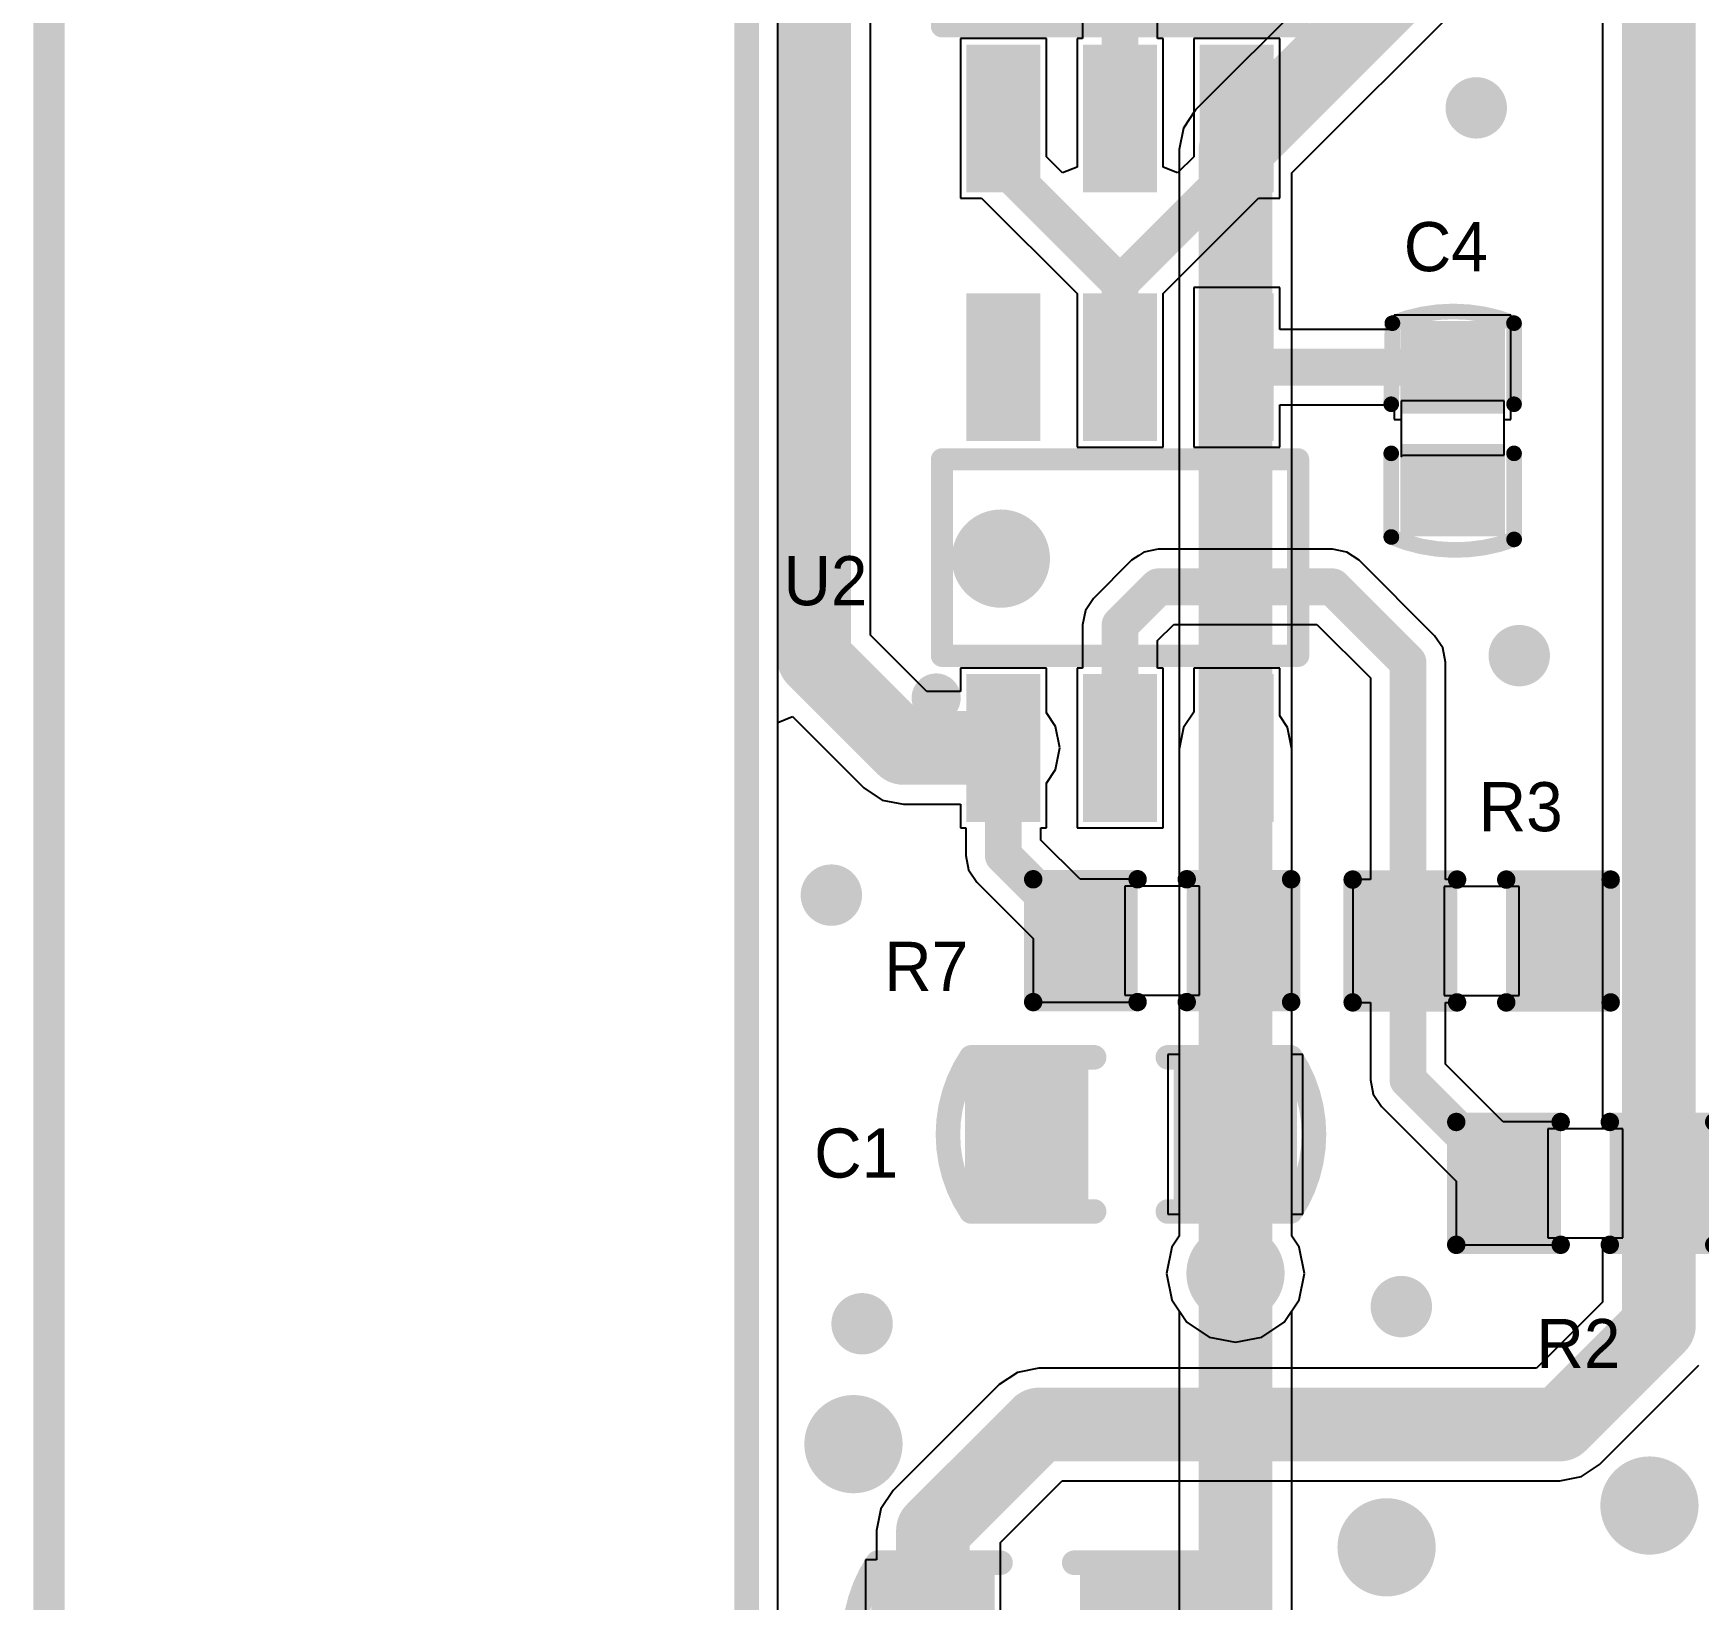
# Model space of a CAD drawing. Extents: x 10.58 to 11.54, y 9.91 to 15.27.
# Drawn here: x 10.598 to 11.132, y 10.914 to 11.416 of the extents above; entities that cross this region are included whole.
import ezdxf

# ---------------------------------------------------------------- set-up
doc = ezdxf.new("R2010")
doc.units = 0
doc.layers.get('0').update_dxf_attribs({"linetype": 'CONTINUOUS'})
for name, color, linetype in [('BOTTOMLAYER', 5, 'CONTINUOUS'), ('KEEPOUTLAYER', 6, 'CONTINUOUS'), ('MULTILAYER', 9, 'CONTINUOUS'), ('TOPLAYER', 1, 'CONTINUOUS'), ('TOPOVERLAY', 2, 'CONTINUOUS'), ('TOPPASTE', 8, 'CONTINUOUS'), ('TOPSOLDER', 216, 'CONTINUOUS'), ('VIAHOLELAYER', 16, 'CONTINUOUS')]:
    doc.layers.add(name, color=color, linetype=linetype)

# ---------------------------------------------------------------- blocks, each defined once
blk = doc.blocks.new('SOT_23_6L_29')
at = {"layer": 'TOPLAYER'}
for points in [[(-0.045276, 0.080709), (-0.045276, 0.041339), (-0.029528, 0.080709), (-0.029528, 0.041339)], [(-0.007874, 0.080709), (-0.007874, 0.041339), (0.007874, 0.080709), (0.007874, 0.041339)], [(0.029528, 0.080709), (0.029528, 0.041339), (0.045276, 0.080709), (0.045276, 0.041339)], [(-0.045276, -0.041339), (-0.045276, -0.080709), (-0.029528, -0.041339), (-0.029528, -0.080709)], [(-0.007874, -0.041339), (-0.007874, -0.080709), (0.007874, -0.041339), (0.007874, -0.080709)], [(0.029528, -0.041339), (0.029528, -0.080709), (0.045276, -0.041339), (0.045276, -0.080709)]]:
    blk.add_solid(points, dxfattribs=at)
at = {"layer": 'TOPOVERLAY', "const_width": 0.007087}
for points in [[(-0.057087, -0.031496), (-0.057087, 0.031496)], [(-0.057087, 0.031496), (0.057087, 0.031496)], [(0.057087, -0.031496), (0.057087, 0.031496)], [(-0.057087, -0.031496), (0.057087, -0.031496)]]:
    blk.add_lwpolyline(points, dxfattribs=at)
at = {"layer": 'TOPOVERLAY'}
for points, const_width in [([(-0.058858, 0.031496, 1), (-0.055315, 0.031496, 1)], 0.003543), ([(-0.058858, 0.031496, 1), (-0.055315, 0.031496, 1)], 0.003543), ([(0.055315, 0.031496, 1), (0.058858, 0.031496, 1)], 0.003543), ([(0.055315, 0.031496, 1), (0.058858, 0.031496, 1)], 0.003543), ([(-0.058858, -0.031496, 1), (-0.055315, -0.031496, 1)], 0.003543), ([(-0.058858, -0.031496, 1), (-0.055315, -0.031496, 1)], 0.003543), ([(0.055315, -0.031496, 1), (0.058858, -0.031496, 1)], 0.003543), ([(0.055315, -0.031496, 1), (0.058858, -0.031496, 1)], 0.003543), ([(-0.055, -0.045, 1), (-0.062874, -0.045, 1)], 0.007874), ([(-0.064842, -0.045, 1), (-0.060906, -0.045, 1)], 0.003937), ([(-0.056968, -0.045, 1), (-0.053032, -0.045, 1)], 0.003937)]:
    blk.add_lwpolyline(points, format="xyb", close=True, dxfattribs=dict(at, const_width=const_width))
at = {"layer": 'TOPPASTE'}
for points in [[(-0.045276, 0.080709), (-0.045276, 0.041339), (-0.029528, 0.080709), (-0.029528, 0.041339)], [(-0.007874, 0.080709), (-0.007874, 0.041339), (0.007874, 0.080709), (0.007874, 0.041339)], [(0.029528, 0.080709), (0.029528, 0.041339), (0.045276, 0.080709), (0.045276, 0.041339)], [(-0.045276, -0.041339), (-0.045276, -0.080709), (-0.029528, -0.041339), (-0.029528, -0.080709)], [(-0.007874, -0.041339), (-0.007874, -0.080709), (0.007874, -0.041339), (0.007874, -0.080709)], [(0.029528, -0.041339), (0.029528, -0.080709), (0.045276, -0.041339), (0.045276, -0.080709)]]:
    blk.add_solid(points, dxfattribs=at)
at = {"layer": 'TOPSOLDER'}
for points in [[(-0.049276, 0.084709), (-0.049276, 0.037339), (-0.025528, 0.084709), (-0.025528, 0.037339)], [(-0.011874, 0.084709), (-0.011874, 0.037339), (0.011874, 0.084709), (0.011874, 0.037339)], [(0.025528, 0.084709), (0.025528, 0.037339), (0.049276, 0.084709), (0.049276, 0.037339)], [(-0.049276, -0.037339), (-0.049276, -0.084709), (-0.025528, -0.037339), (-0.025528, -0.084709)], [(-0.011874, -0.037339), (-0.011874, -0.084709), (0.011874, -0.037339), (0.011874, -0.084709)], [(0.025528, -0.037339), (0.025528, -0.084709), (0.049276, -0.037339), (0.049276, -0.084709)]]:
    blk.add_solid(points, dxfattribs=at)
blk = doc.blocks.new('R_0402_53')
at = {"layer": 'TOPLAYER'}
for p, q in [((0.017, 0.0175), (-0.007, 0.0175)), ((-0.007, 0.0175), (-0.007, -0.0175)), ((0.017, -0.0175), (0.017, 0.0175)), ((-0.007, -0.0175), (0.017, -0.0175))]:
    blk.add_line(p, q, dxfattribs=at)
for points in [[(-0.006811, -0.01378), (-0.006811, 0.01378), (-0.030433, -0.01378), (-0.030433, 0.01378)], [(0.040433, -0.01378), (0.040433, 0.01378), (0.016811, -0.01378), (0.016811, 0.01378)]]:
    blk.add_solid(points, dxfattribs=at)
at = {"layer": 'TOPOVERLAY', "const_width": 0.005906}
for points in [[(-0.036339, 0.019685), (-0.002874, 0.019685)], [(-0.036339, -0.019685), (-0.036339, 0.019685)], [(0.012874, 0.019685), (0.046339, 0.019685)], [(0.046339, -0.019685), (0.046339, 0.019685)], [(-0.036339, -0.019685), (-0.002874, -0.019685)], [(0.012874, -0.019685), (0.046339, -0.019685)]]:
    blk.add_lwpolyline(points, dxfattribs=at)
at = {"layer": 'TOPOVERLAY', "const_width": 0.002953}
for points in [[(-0.037815, 0.019685, 1), (-0.034862, 0.019685, 1)], [(-0.037815, 0.019685, 1), (-0.034862, 0.019685, 1)], [(-0.00435, 0.019685, 1), (-0.001398, 0.019685, 1)], [(0.011398, 0.019685, 1), (0.01435, 0.019685, 1)], [(0.044862, 0.019685, 1), (0.047815, 0.019685, 1)], [(0.044862, 0.019685, 1), (0.047815, 0.019685, 1)], [(-0.037815, -0.019685, 1), (-0.034862, -0.019685, 1)], [(-0.037815, -0.019685, 1), (-0.034862, -0.019685, 1)], [(-0.00435, -0.019685, 1), (-0.001398, -0.019685, 1)], [(0.011398, -0.019685, 1), (0.01435, -0.019685, 1)], [(0.044862, -0.019685, 1), (0.047815, -0.019685, 1)], [(0.044862, -0.019685, 1), (0.047815, -0.019685, 1)]]:
    blk.add_lwpolyline(points, format="xyb", close=True, dxfattribs=at)
at = {"layer": 'TOPPASTE'}
for points in [[(-0.006811, -0.01378), (-0.006811, 0.01378), (-0.030433, -0.01378), (-0.030433, 0.01378)], [(0.040433, -0.01378), (0.040433, 0.01378), (0.016811, -0.01378), (0.016811, 0.01378)]]:
    blk.add_solid(points, dxfattribs=at)
at = {"layer": 'TOPSOLDER'}
for points in [[(-0.002811, -0.01778), (-0.002811, 0.01778), (-0.034433, -0.01778), (-0.034433, 0.01778)], [(0.044433, -0.01778), (0.044433, 0.01778), (0.012811, -0.01778), (0.012811, 0.01778)]]:
    blk.add_solid(points, dxfattribs=at)
blk = doc.blocks.new('R_0402_54')
at = {"layer": 'TOPLAYER'}
for p, q in [((0.017, 0.0175), (-0.007, 0.0175)), ((-0.007, 0.0175), (-0.007, -0.0175)), ((0.017, -0.0175), (0.017, 0.0175)), ((-0.007, -0.0175), (0.017, -0.0175))]:
    blk.add_line(p, q, dxfattribs=at)
for points in [[(-0.006811, -0.01378), (-0.006811, 0.01378), (-0.030433, -0.01378), (-0.030433, 0.01378)], [(0.040433, -0.01378), (0.040433, 0.01378), (0.016811, -0.01378), (0.016811, 0.01378)]]:
    blk.add_solid(points, dxfattribs=at)
at = {"layer": 'TOPOVERLAY', "const_width": 0.005906}
for points in [[(-0.002874, 0.019685), (-0.036339, 0.019685)], [(-0.036339, 0.019685), (-0.036339, -0.019685)], [(0.046339, 0.019685), (0.012874, 0.019685)], [(0.046339, 0.019685), (0.046339, -0.019685)], [(-0.002874, -0.019685), (-0.036339, -0.019685)], [(0.046339, -0.019685), (0.012874, -0.019685)]]:
    blk.add_lwpolyline(points, dxfattribs=at)
at = {"layer": 'TOPOVERLAY', "const_width": 0.002953}
for points in [[(-0.037815, 0.019685, 1), (-0.034862, 0.019685, 1)], [(-0.037815, 0.019685, 1), (-0.034862, 0.019685, 1)], [(-0.00435, 0.019685, 1), (-0.001398, 0.019685, 1)], [(0.011398, 0.019685, 1), (0.01435, 0.019685, 1)], [(0.044862, 0.019685, 1), (0.047815, 0.019685, 1)], [(0.044862, 0.019685, 1), (0.047815, 0.019685, 1)], [(-0.037815, -0.019685, 1), (-0.034862, -0.019685, 1)], [(-0.037815, -0.019685, 1), (-0.034862, -0.019685, 1)], [(-0.00435, -0.019685, 1), (-0.001398, -0.019685, 1)], [(0.011398, -0.019685, 1), (0.01435, -0.019685, 1)], [(0.044862, -0.019685, 1), (0.047815, -0.019685, 1)], [(0.044862, -0.019685, 1), (0.047815, -0.019685, 1)]]:
    blk.add_lwpolyline(points, format="xyb", close=True, dxfattribs=at)
at = {"layer": 'TOPPASTE'}
for points in [[(-0.006811, -0.01378), (-0.006811, 0.01378), (-0.030433, -0.01378), (-0.030433, 0.01378)], [(0.040433, -0.01378), (0.040433, 0.01378), (0.016811, -0.01378), (0.016811, 0.01378)]]:
    blk.add_solid(points, dxfattribs=at)
at = {"layer": 'TOPSOLDER'}
for points in [[(-0.002811, -0.01778), (-0.002811, 0.01778), (-0.034433, -0.01778), (-0.034433, 0.01778)], [(0.044433, -0.01778), (0.044433, 0.01778), (0.012811, -0.01778), (0.012811, 0.01778)]]:
    blk.add_solid(points, dxfattribs=at)
blk = doc.blocks.new('C_0402_69')
at = {"layer": 'TOPLAYER'}
for p, q in [((0.008518, 0.0165), (-0.008982, 0.0165)), ((-0.008982, 0.0165), (-0.008982, -0.0165)), ((0.008518, -0.016), (0.008518, 0.0165)), ((0.009018, -0.0165), (0.008518, -0.016)), ((-0.008982, -0.0165), (0.009018, -0.0165))]:
    blk.add_line(p, q, dxfattribs=at)
for points in [[(-0.00884, -0.012795), (-0.00884, 0.012795), (-0.030494, -0.012795), (-0.030494, 0.012795)], [(0.03053, -0.012795), (0.03053, 0.012795), (0.008876, -0.012795), (0.008876, 0.012795)]]:
    blk.add_solid(points, dxfattribs=at)
at = {"layer": 'TOPOVERLAY', "const_width": 0.005}
for points in [[(-0.03382, -0.019341, -0.193022), (-0.033854, 0.01965)], [(0.035464, 0.019716, -0.191665), (0.034708, -0.019637)]]:
    blk.add_lwpolyline(points, format="xyb", dxfattribs=at)
at = {"layer": 'TOPOVERLAY', "const_width": 0.0025}
for points in [[(-0.035104, 0.01965, 1), (-0.032604, 0.01965, 1)], [(-0.03509, 0.019685, 1), (-0.03259, 0.019685, 1)], [(-0.009106, 0.019685, 1), (-0.006606, 0.019685, 1)], [(0.006642, 0.019685, 1), (0.009142, 0.019685, 1)], [(0.034214, 0.019716, 1), (0.036714, 0.019716, 1)], [(0.034225, 0.019685, 1), (0.036726, 0.019685, 1)], [(-0.03509, -0.019291, 1), (-0.03259, -0.019291, 1)], [(-0.03507, -0.019341, 1), (-0.03257, -0.019341, 1)], [(-0.009106, -0.019685, 1), (-0.006606, -0.019685, 1)], [(0.006642, -0.019685, 1), (0.009142, -0.019685, 1)], [(0.033438, -0.019685, 1), (0.035938, -0.019685, 1)], [(0.033458, -0.019637, 1), (0.035958, -0.019637, 1)]]:
    blk.add_lwpolyline(points, format="xyb", close=True, dxfattribs=at)
at = {"layer": 'TOPOVERLAY', "const_width": 0.005}
for points in [[(-0.007856, 0.019685), (-0.03384, 0.019685)], [(0.035476, 0.019685), (0.007892, 0.019685)], [(-0.007856, -0.019685), (-0.03384, -0.019291)], [(0.034688, -0.019685), (0.007892, -0.019685)]]:
    blk.add_lwpolyline(points, dxfattribs=at)
at = {"layer": 'TOPPASTE'}
for points in [[(-0.00884, -0.012795), (-0.00884, 0.012795), (-0.030494, -0.012795), (-0.030494, 0.012795)], [(0.03053, -0.012795), (0.03053, 0.012795), (0.008876, -0.012795), (0.008876, 0.012795)]]:
    blk.add_solid(points, dxfattribs=at)
at = {"layer": 'TOPSOLDER'}
for points in [[(-0.00484, -0.016795), (-0.00484, 0.016795), (-0.034494, -0.016795), (-0.034494, 0.016795)], [(0.03453, -0.016795), (0.03453, 0.016795), (0.004876, -0.016795), (0.004876, 0.016795)]]:
    blk.add_solid(points, dxfattribs=at)
blk = doc.blocks.new('C_0603_70')
at = {"layer": 'TOPLAYER'}
for points in [[(-0.017717, -0.019685), (-0.017717, 0.019685), (-0.049213, -0.019685), (-0.049213, 0.019685)], [(0.049213, -0.019685), (0.049213, 0.019685), (0.017717, -0.019685), (0.017717, 0.019685)]]:
    blk.add_solid(points, dxfattribs=at)
at = {"layer": 'TOPOVERLAY', "const_width": 0.007874}
for points in [[(-0.051181, -0.024708, -0.302775), (-0.051181, 0.024708)], [(0.051181, 0.024708, -0.302775), (0.051181, -0.024708)]]:
    blk.add_lwpolyline(points, format="xyb", dxfattribs=at)
at = {"layer": 'TOPOVERLAY', "const_width": 0.003937}
for points in [[(-0.05315, 0.024708, 1), (-0.049213, 0.024708, 1)], [(-0.05315, 0.024708, 1), (-0.049213, 0.024708, 1)], [(-0.01378, 0.024708, 1), (-0.009843, 0.024708, 1)], [(0.009843, 0.024708, 1), (0.01378, 0.024708, 1)], [(0.049213, 0.024708, 1), (0.05315, 0.024708, 1)], [(0.049213, 0.024708, 1), (0.05315, 0.024708, 1)], [(-0.05315, -0.024708, 1), (-0.049213, -0.024708, 1)], [(-0.05315, -0.024708, 1), (-0.049213, -0.024708, 1)], [(-0.01378, -0.024708, 1), (-0.009843, -0.024708, 1)], [(0.009843, -0.024708, 1), (0.01378, -0.024708, 1)], [(0.049213, -0.024708, 1), (0.05315, -0.024708, 1)], [(0.049213, -0.024708, 1), (0.05315, -0.024708, 1)]]:
    blk.add_lwpolyline(points, format="xyb", close=True, dxfattribs=at)
at = {"layer": 'TOPOVERLAY', "const_width": 0.007874}
for points in [[(-0.011811, 0.024708), (-0.051181, 0.024708)], [(0.051181, 0.024708), (0.011811, 0.024708)], [(-0.011811, -0.024708), (-0.051181, -0.024708)], [(0.051181, -0.024708), (0.011811, -0.024708)]]:
    blk.add_lwpolyline(points, dxfattribs=at)
at = {"layer": 'TOPPASTE'}
for points in [[(-0.017717, -0.019685), (-0.017717, 0.019685), (-0.049213, -0.019685), (-0.049213, 0.019685)], [(0.049213, -0.019685), (0.049213, 0.019685), (0.017717, -0.019685), (0.017717, 0.019685)]]:
    blk.add_solid(points, dxfattribs=at)
at = {"layer": 'TOPSOLDER'}
for points in [[(-0.013717, -0.023685), (-0.013717, 0.023685), (-0.053213, -0.023685), (-0.053213, 0.023685)], [(0.053213, -0.023685), (0.053213, 0.023685), (0.013717, -0.023685), (0.013717, 0.023685)]]:
    blk.add_solid(points, dxfattribs=at)
blk = doc.blocks.new('C_0603_72')
at = {"layer": 'TOPLAYER'}
for points in [[(-0.017717, -0.019685), (-0.017717, 0.019685), (-0.049213, -0.019685), (-0.049213, 0.019685)], [(0.049213, -0.019685), (0.049213, 0.019685), (0.017717, -0.019685), (0.017717, 0.019685)]]:
    blk.add_solid(points, dxfattribs=at)
at = {"layer": 'TOPOVERLAY', "const_width": 0.007874}
for points in [[(-0.051181, -0.024708, -0.302775), (-0.051181, 0.024708)], [(0.051181, 0.024708, -0.302775), (0.051181, -0.024708)]]:
    blk.add_lwpolyline(points, format="xyb", dxfattribs=at)
at = {"layer": 'TOPOVERLAY', "const_width": 0.003937}
for points in [[(-0.05315, 0.024708, 1), (-0.049213, 0.024708, 1)], [(-0.05315, 0.024708, 1), (-0.049213, 0.024708, 1)], [(-0.01378, 0.024708, 1), (-0.009843, 0.024708, 1)], [(0.009843, 0.024708, 1), (0.01378, 0.024708, 1)], [(0.049213, 0.024708, 1), (0.05315, 0.024708, 1)], [(0.049213, 0.024708, 1), (0.05315, 0.024708, 1)], [(-0.05315, -0.024708, 1), (-0.049213, -0.024708, 1)], [(-0.05315, -0.024708, 1), (-0.049213, -0.024708, 1)], [(-0.01378, -0.024708, 1), (-0.009843, -0.024708, 1)], [(0.009843, -0.024708, 1), (0.01378, -0.024708, 1)], [(0.049213, -0.024708, 1), (0.05315, -0.024708, 1)], [(0.049213, -0.024708, 1), (0.05315, -0.024708, 1)]]:
    blk.add_lwpolyline(points, format="xyb", close=True, dxfattribs=at)
at = {"layer": 'TOPOVERLAY', "const_width": 0.007874}
for points in [[(-0.011811, 0.024708), (-0.051181, 0.024708)], [(0.051181, 0.024708), (0.011811, 0.024708)], [(-0.011811, -0.024708), (-0.051181, -0.024708)], [(0.051181, -0.024708), (0.011811, -0.024708)]]:
    blk.add_lwpolyline(points, dxfattribs=at)
at = {"layer": 'TOPPASTE'}
for points in [[(-0.017717, -0.019685), (-0.017717, 0.019685), (-0.049213, -0.019685), (-0.049213, 0.019685)], [(0.049213, -0.019685), (0.049213, 0.019685), (0.017717, -0.019685), (0.017717, 0.019685)]]:
    blk.add_solid(points, dxfattribs=at)
at = {"layer": 'TOPSOLDER'}
for points in [[(-0.013717, -0.023685), (-0.013717, 0.023685), (-0.053213, -0.023685), (-0.053213, 0.023685)], [(0.053213, -0.023685), (0.053213, 0.023685), (0.013717, -0.023685), (0.013717, 0.023685)]]:
    blk.add_solid(points, dxfattribs=at)
blk = doc.blocks.new('R_0402_77')
at = {"layer": 'TOPLAYER'}
for p, q in [((0.017, 0.0175), (-0.007, 0.0175)), ((-0.007, 0.0175), (-0.007, -0.0175)), ((0.017, -0.0175), (0.017, 0.0175)), ((-0.007, -0.0175), (0.017, -0.0175))]:
    blk.add_line(p, q, dxfattribs=at)
for points in [[(-0.006811, -0.01378), (-0.006811, 0.01378), (-0.030433, -0.01378), (-0.030433, 0.01378)], [(0.040433, -0.01378), (0.040433, 0.01378), (0.016811, -0.01378), (0.016811, 0.01378)]]:
    blk.add_solid(points, dxfattribs=at)
at = {"layer": 'TOPOVERLAY', "const_width": 0.005906}
for points in [[(-0.036339, 0.019685), (-0.002874, 0.019685)], [(-0.036339, -0.019685), (-0.036339, 0.019685)], [(0.012874, 0.019685), (0.046339, 0.019685)], [(0.046339, -0.019685), (0.046339, 0.019685)], [(-0.036339, -0.019685), (-0.002874, -0.019685)], [(0.012874, -0.019685), (0.046339, -0.019685)]]:
    blk.add_lwpolyline(points, dxfattribs=at)
at = {"layer": 'TOPOVERLAY', "const_width": 0.002953}
for points in [[(-0.037815, 0.019685, 1), (-0.034862, 0.019685, 1)], [(-0.037815, 0.019685, 1), (-0.034862, 0.019685, 1)], [(-0.00435, 0.019685, 1), (-0.001398, 0.019685, 1)], [(0.011398, 0.019685, 1), (0.01435, 0.019685, 1)], [(0.044862, 0.019685, 1), (0.047815, 0.019685, 1)], [(0.044862, 0.019685, 1), (0.047815, 0.019685, 1)], [(-0.037815, -0.019685, 1), (-0.034862, -0.019685, 1)], [(-0.037815, -0.019685, 1), (-0.034862, -0.019685, 1)], [(-0.00435, -0.019685, 1), (-0.001398, -0.019685, 1)], [(0.011398, -0.019685, 1), (0.01435, -0.019685, 1)], [(0.044862, -0.019685, 1), (0.047815, -0.019685, 1)], [(0.044862, -0.019685, 1), (0.047815, -0.019685, 1)]]:
    blk.add_lwpolyline(points, format="xyb", close=True, dxfattribs=at)
at = {"layer": 'TOPPASTE'}
for points in [[(-0.006811, -0.01378), (-0.006811, 0.01378), (-0.030433, -0.01378), (-0.030433, 0.01378)], [(0.040433, -0.01378), (0.040433, 0.01378), (0.016811, -0.01378), (0.016811, 0.01378)]]:
    blk.add_solid(points, dxfattribs=at)
at = {"layer": 'TOPSOLDER'}
for points in [[(-0.002811, -0.01778), (-0.002811, 0.01778), (-0.034433, -0.01778), (-0.034433, 0.01778)], [(0.044433, -0.01778), (0.044433, 0.01778), (0.012811, -0.01778), (0.012811, 0.01778)]]:
    blk.add_solid(points, dxfattribs=at)
blk = doc.blocks.new('SOT_23_6L_84')
at = {"layer": 'TOPLAYER'}
for points in [[(-0.045276, 0.080709), (-0.045276, 0.041339), (-0.029528, 0.080709), (-0.029528, 0.041339)], [(-0.007874, 0.080709), (-0.007874, 0.041339), (0.007874, 0.080709), (0.007874, 0.041339)], [(0.029528, 0.080709), (0.029528, 0.041339), (0.045276, 0.080709), (0.045276, 0.041339)], [(-0.045276, -0.041339), (-0.045276, -0.080709), (-0.029528, -0.041339), (-0.029528, -0.080709)], [(-0.007874, -0.041339), (-0.007874, -0.080709), (0.007874, -0.041339), (0.007874, -0.080709)], [(0.029528, -0.041339), (0.029528, -0.080709), (0.045276, -0.041339), (0.045276, -0.080709)]]:
    blk.add_solid(points, dxfattribs=at)
at = {"layer": 'TOPOVERLAY', "const_width": 0.007087}
for points in [[(-0.057087, 0.031496), (-0.057087, -0.031496)], [(0.057087, 0.031496), (-0.057087, 0.031496)], [(0.057087, 0.031496), (0.057087, -0.031496)], [(0.057087, -0.031496), (-0.057087, -0.031496)]]:
    blk.add_lwpolyline(points, dxfattribs=at)
at = {"layer": 'TOPOVERLAY'}
for points, const_width in [([(-0.058858, 0.031496, 1), (-0.055315, 0.031496, 1)], 0.003543), ([(-0.058858, 0.031496, 1), (-0.055315, 0.031496, 1)], 0.003543), ([(0.055315, 0.031496, 1), (0.058858, 0.031496, 1)], 0.003543), ([(0.055315, 0.031496, 1), (0.058858, 0.031496, 1)], 0.003543), ([(-0.058858, -0.031496, 1), (-0.055315, -0.031496, 1)], 0.003543), ([(-0.058858, -0.031496, 1), (-0.055315, -0.031496, 1)], 0.003543), ([(0.055315, -0.031496, 1), (0.058858, -0.031496, 1)], 0.003543), ([(0.055315, -0.031496, 1), (0.058858, -0.031496, 1)], 0.003543), ([(-0.055, -0.045, 1), (-0.062874, -0.045, 1)], 0.007874), ([(-0.064842, -0.045, 1), (-0.060906, -0.045, 1)], 0.003937), ([(-0.056968, -0.045, 1), (-0.053032, -0.045, 1)], 0.003937)]:
    blk.add_lwpolyline(points, format="xyb", close=True, dxfattribs=dict(at, const_width=const_width))
at = {"layer": 'TOPPASTE'}
for points in [[(-0.045276, 0.080709), (-0.045276, 0.041339), (-0.029528, 0.080709), (-0.029528, 0.041339)], [(-0.007874, 0.080709), (-0.007874, 0.041339), (0.007874, 0.080709), (0.007874, 0.041339)], [(0.029528, 0.080709), (0.029528, 0.041339), (0.045276, 0.080709), (0.045276, 0.041339)], [(-0.045276, -0.041339), (-0.045276, -0.080709), (-0.029528, -0.041339), (-0.029528, -0.080709)], [(-0.007874, -0.041339), (-0.007874, -0.080709), (0.007874, -0.041339), (0.007874, -0.080709)], [(0.029528, -0.041339), (0.029528, -0.080709), (0.045276, -0.041339), (0.045276, -0.080709)]]:
    blk.add_solid(points, dxfattribs=at)
at = {"layer": 'TOPSOLDER'}
for points in [[(-0.049276, 0.084709), (-0.049276, 0.037339), (-0.025528, 0.084709), (-0.025528, 0.037339)], [(-0.011874, 0.084709), (-0.011874, 0.037339), (0.011874, 0.084709), (0.011874, 0.037339)], [(0.025528, 0.084709), (0.025528, 0.037339), (0.049276, 0.084709), (0.049276, 0.037339)], [(-0.049276, -0.037339), (-0.049276, -0.084709), (-0.025528, -0.037339), (-0.025528, -0.084709)], [(-0.011874, -0.037339), (-0.011874, -0.084709), (0.011874, -0.037339), (0.011874, -0.084709)], [(0.025528, -0.037339), (0.025528, -0.084709), (0.049276, -0.037339), (0.049276, -0.084709)]]:
    blk.add_solid(points, dxfattribs=at)

msp = doc.modelspace()

# ---------------------------------------------------------------- linework, layer by layer
at = {"layer": 'BOTTOMLAYER'}
for p, q in [((10.836504, 10.348354), (10.836504, 12.641469)), ((11.037712, 11.458574), (10.970389, 11.391251)), ((11.001226, 11.370996), (11.057967, 11.427738)), ((10.970389, 11.391251), (10.966473, 11.385391)), ((10.966473, 11.385391), (10.965098, 11.378479)), ((10.965098, 11.378479), (10.965098, 11.378479)), ((10.965098, 11.378479), (10.965098, 11.378479)), ((10.965098, 11.378479), (10.965098, 11.378478)), ((10.965098, 11.378478), (10.965098, 11.378478)), ((10.965098, 11.378478), (10.965098, 11.030183)), ((11.001226, 11.030183), (11.001226, 11.370996)), ((10.965098, 11.030183), (10.962765, 11.026691)), ((11.003559, 11.026691), (11.001226, 11.030183)), ((10.962765, 11.026691), (10.961084, 11.018242)), ((11.00524, 11.018242), (11.003559, 11.026691)), ((10.961084, 11.018242), (10.962765, 11.009794)), ((11.003559, 11.009794), (11.00524, 11.018242)), ((10.962765, 11.009794), (10.965098, 11.006301)), ((11.001226, 11.006301), (11.003559, 11.009794)), ((10.965098, 11.006301), (10.965098, 10.823453)), ((11.001226, 10.823453), (11.001226, 11.006301))]:
    msp.add_line(p, q, dxfattribs=at)
at = {"layer": 'BOTTOMLAYER', "const_width": 0.023622}
for points in [[(10.983162, 11.378478), (11.050485, 11.445801)], [(10.983162, 11.018242), (10.983162, 11.378478)], [(10.983162, 10.544087), (10.983162, 11.018242)]]:
    msp.add_lwpolyline(points, dxfattribs=at)
at = {"layer": 'BOTTOMLAYER'}
for points, const_width in [([(11.055406, 11.391864, 1), (11.065248, 11.391864, 1)], 0.009843), ([(10.977256, 11.378478, 1), (10.989067, 11.378478, 1)], 0.011811), ([(10.977256, 11.378478, 1), (10.989067, 11.378478, 1)], 0.011811), ([(10.900091, 11.247376, 1), (10.915839, 11.247376, 1)], 0.015748), ([(11.069186, 11.216274, 1), (11.079028, 11.216274, 1)], 0.009843), ([(10.848713, 11.139502, 1), (10.858556, 11.139502, 1)], 0.009843), ([(10.975288, 11.018242, 1), (10.991036, 11.018242, 1)], 0.015748), ([(10.977256, 11.018242, 1), (10.989067, 11.018242, 1)], 0.011811), ([(10.977256, 11.018242, 1), (10.989067, 11.018242, 1)], 0.011811), ([(11.03139, 11.007612, 1), (11.041233, 11.007612, 1)], 0.009843), ([(10.858556, 11.002101, 1), (10.868398, 11.002101, 1)], 0.009843), ([(10.852847, 10.963518, 1), (10.868595, 10.963518, 1)], 0.015748), ([(11.107965, 10.943833, 1), (11.123713, 10.943833, 1)], 0.015748), ([(11.023713, 10.930447, 1), (11.039461, 10.930447, 1)], 0.015748)]:
    msp.add_lwpolyline(points, format="xyb", close=True, dxfattribs=dict(at, const_width=const_width))
at = {"layer": 'KEEPOUTLAYER'}
for points, const_width in [([(10.826469, 10.338318), (10.826469, 12.641469)], 0.007874), ([(10.602847, 10.338318), (10.602847, 12.473279)], 0.01)]:
    msp.add_lwpolyline(points, dxfattribs=dict(at, const_width=const_width))
at = {"layer": 'MULTILAYER'}
for points, const_width in [([(11.055406, 11.391864, 1), (11.065248, 11.391864, 1)], 0.009843), ([(10.900091, 11.247376, 1), (10.915839, 11.247376, 1)], 0.015748), ([(11.069186, 11.216274, 1), (11.079028, 11.216274, 1)], 0.009843), ([(10.848713, 11.139502, 1), (10.858556, 11.139502, 1)], 0.009843), ([(10.975288, 11.018242, 1), (10.991036, 11.018242, 1)], 0.015748), ([(11.03139, 11.007612, 1), (11.041233, 11.007612, 1)], 0.009843), ([(10.858556, 11.002101, 1), (10.868398, 11.002101, 1)], 0.009843), ([(10.852847, 10.963518, 1), (10.868595, 10.963518, 1)], 0.015748), ([(11.107965, 10.943833, 1), (11.123713, 10.943833, 1)], 0.015748), ([(11.023713, 10.930447, 1), (11.039461, 10.930447, 1)], 0.015748)]:
    msp.add_lwpolyline(points, format="xyb", close=True, dxfattribs=dict(at, const_width=const_width))
at = {"layer": 'TOPLAYER'}
for p, q in [((11.100817, 11.793495), (11.100817, 11.064601)), ((10.866186, 11.22283), (10.866186, 11.575225)), ((10.934116, 11.484934), (10.934116, 11.414067)), ((10.958201, 11.414067), (10.958201, 11.484934)), ((10.922537, 11.414067), (10.894978, 11.414067)), ((10.894978, 11.414067), (10.894978, 11.362886)), ((10.922537, 11.376213), (10.922537, 11.414067)), ((10.934116, 11.414067), (10.932379, 11.414067)), ((10.932379, 11.414067), (10.932379, 11.372903)), ((10.959938, 11.414067), (10.958201, 11.414067)), ((10.959938, 11.372903), (10.959938, 11.414067)), ((10.99734, 11.414067), (10.969781, 11.414067)), ((10.969781, 11.414067), (10.969781, 11.376213)), ((10.99734, 11.362886), (10.99734, 11.414067)), ((10.92776, 11.37099), (10.922537, 11.376213)), ((10.969781, 11.376213), (10.964558, 11.37099)), ((10.932379, 11.372903), (10.92776, 11.37099)), ((10.964558, 11.37099), (10.959938, 11.372903)), ((10.894978, 11.362886), (10.901802, 11.362886)), ((10.901802, 11.362886), (10.932379, 11.332309)), ((10.959938, 11.332309), (10.990515, 11.362886)), ((10.990515, 11.362886), (10.99734, 11.362886)), ((10.932379, 11.332309), (10.932379, 11.283134)), ((10.959938, 11.283134), (10.959938, 11.332309)), ((10.99734, 11.334315), (10.969781, 11.334315)), ((10.969781, 11.334315), (10.969781, 11.283134)), ((10.99734, 11.320767), (10.99734, 11.334315)), ((11.07146, 11.3254), (11.034058, 11.3254)), ((11.034058, 11.3254), (11.034058, 11.320767)), ((11.07146, 11.291935), (11.07146, 11.3254)), ((11.034058, 11.320767), (10.99734, 11.320767)), ((10.99734, 11.283134), (10.99734, 11.296682)), ((10.99734, 11.296682), (11.034058, 11.296682)), ((11.034058, 11.296682), (11.034058, 11.291935)), ((11.034058, 11.291935), (11.036259, 11.291935)), ((11.036259, 11.291935), (11.036259, 11.279983)), ((11.069259, 11.280483), (11.069259, 11.291935)), ((11.069259, 11.291935), (11.07146, 11.291935)), ((10.932379, 11.283134), (10.959938, 11.283134)), ((10.969781, 11.283134), (10.99734, 11.283134)), ((11.036259, 11.279983), (11.036759, 11.280483)), ((11.036759, 11.280483), (11.069259, 11.280483)), ((10.949853, 11.246836), (10.937644, 11.234627)), ((10.952195, 11.248401), (10.949853, 11.246836)), ((10.949853, 11.246836), (10.949853, 11.246836)), ((10.95376, 11.249447), (10.952195, 11.248401)), ((10.958368, 11.250364), (10.95376, 11.249447)), ((11.014264, 11.250364), (10.958368, 11.250364)), ((11.018873, 11.249447), (11.014264, 11.250364)), ((11.014264, 11.250364), (11.014264, 11.250364)), ((11.02278, 11.246836), (11.018873, 11.249447)), ((11.046952, 11.222664), (11.02278, 11.246836)), ((10.935033, 11.23072), (10.934116, 11.226112)), ((10.937644, 11.234627), (10.935033, 11.23072)), ((10.934116, 11.226112), (10.934116, 11.226111)), ((10.934116, 11.226111), (10.934116, 11.212267)), ((10.958201, 11.221123), (10.963356, 11.226279)), ((10.963356, 11.226279), (11.009276, 11.226279)), ((11.009276, 11.226279), (11.026394, 11.20916)), ((10.884276, 11.204741), (10.866186, 11.22283)), ((10.958201, 11.212267), (10.958201, 11.221123)), ((11.049563, 11.218757), (11.046952, 11.222664)), ((11.046952, 11.222664), (11.046952, 11.222664)), ((11.050479, 11.214149), (11.049563, 11.218757)), ((10.922537, 11.212267), (10.894978, 11.212267)), ((10.894978, 11.212267), (10.894978, 11.204741)), ((10.922537, 11.197943), (10.922537, 11.212267)), ((10.934116, 11.212267), (10.932379, 11.212267)), ((10.932379, 11.212267), (10.932379, 11.161086)), ((10.959938, 11.212267), (10.958201, 11.212267)), ((10.959938, 11.161086), (10.959938, 11.212267)), ((10.99734, 11.212267), (10.969781, 11.212267)), ((10.969781, 11.212267), (10.969781, 11.198141)), ((10.99734, 11.196948), (10.99734, 11.212267)), ((11.050479, 11.214148), (11.050479, 11.214149)), ((11.050479, 11.144486), (11.050479, 11.214148)), ((10.894978, 11.204741), (10.884276, 11.204741)), ((11.026394, 11.20916), (11.026394, 11.144486)), ((10.836504, 11.194887), (10.841124, 11.196801)), ((10.836504, 10.348354), (10.836504, 11.194887)), ((10.841124, 11.196801), (10.86402, 11.173904)), ((10.925446, 11.19359), (10.922537, 11.197943)), ((10.926821, 11.186677), (10.925446, 11.19359)), ((10.969781, 11.198141), (10.966473, 11.193191)), ((10.999851, 11.193191), (10.99734, 11.196948)), ((10.966473, 11.193191), (10.965098, 11.186279)), ((11.001226, 11.186279), (10.999851, 11.193191)), ((10.925446, 11.179764), (10.926821, 11.186677)), ((10.965098, 11.186279), (10.965098, 11.142401)), ((11.001226, 11.088391), (11.001226, 11.186279)), ((10.922537, 11.175411), (10.925446, 11.179764)), ((10.86402, 11.173904), (10.86402, 11.173904)), ((10.86402, 11.173904), (10.86402, 11.173904)), ((10.86402, 11.173904), (10.86402, 11.173904)), ((10.86402, 11.173904), (10.864021, 11.173904)), ((10.864021, 11.173904), (10.864021, 11.173904)), ((10.864021, 11.173904), (10.864021, 11.173904)), ((10.864021, 11.173904), (10.864021, 11.173904)), ((10.864021, 11.173904), (10.864021, 11.173904)), ((10.864021, 11.173904), (10.864021, 11.173904)), ((10.864021, 11.173904), (10.864021, 11.173904)), ((10.864021, 11.173904), (10.864021, 11.173904)), ((10.864021, 11.173904), (10.869881, 11.169988)), ((10.922537, 11.161086), (10.922537, 11.175411)), ((10.869881, 11.169988), (10.876793, 11.168613)), ((10.876793, 11.168613), (10.894978, 11.168613)), ((10.894978, 11.168613), (10.894978, 11.161086)), ((10.894978, 11.161086), (10.896715, 11.161086)), ((10.896715, 11.161086), (10.896715, 11.152181)), ((10.9208, 11.157168), (10.9208, 11.161086)), ((10.9208, 11.161086), (10.922537, 11.161086)), ((10.933382, 11.144586), (10.9208, 11.157168)), ((10.932379, 11.161086), (10.959938, 11.161086)), ((10.896715, 11.152181), (10.896715, 11.15218)), ((10.896715, 11.15218), (10.897631, 11.147572)), ((10.897631, 11.147572), (10.900242, 11.143665)), ((10.900242, 11.143665), (10.91832, 11.125587)), ((10.953753, 11.144586), (10.933382, 11.144586)), ((10.953753, 11.142401), (10.953753, 11.144586)), ((10.965098, 11.142401), (10.953753, 11.142401)), ((11.026394, 11.144486), (11.02072, 11.144486)), ((11.02072, 11.144486), (11.02072, 11.105116)), ((11.056153, 11.144486), (11.050479, 11.144486)), ((11.056153, 11.142301), (11.056153, 11.144486)), ((11.074059, 11.142301), (11.056153, 11.142301)), ((11.074059, 11.107301), (11.074059, 11.142301)), ((10.91832, 11.125587), (10.91832, 11.105216)), ((10.91832, 11.105216), (10.953753, 11.105216)), ((10.953753, 11.105216), (10.953753, 11.107401)), ((10.953753, 11.107401), (10.965098, 11.107401)), ((10.965098, 11.107401), (10.965098, 11.088391)), ((11.02072, 11.105116), (11.026394, 11.105116)), ((11.026394, 11.105116), (11.026394, 11.080301)), ((11.050479, 11.085289), (11.050479, 11.105116)), ((11.050479, 11.105116), (11.056153, 11.105116)), ((11.056153, 11.105116), (11.056153, 11.107301)), ((11.056153, 11.107301), (11.074059, 11.107301)), ((10.965098, 11.088391), (10.96147, 11.088391)), ((10.96147, 11.088391), (10.96147, 11.03721)), ((11.004777, 11.088391), (11.001226, 11.088391)), ((11.004777, 11.03721), (11.004777, 11.088391)), ((11.068982, 11.066786), (11.050479, 11.085289)), ((11.026394, 11.080301), (11.026394, 11.080301)), ((11.026394, 11.080301), (11.027311, 11.075692)), ((11.027311, 11.075692), (11.029922, 11.071785)), ((11.029922, 11.071785), (11.05392, 11.047787)), ((11.089353, 11.066786), (11.068982, 11.066786)), ((11.089353, 11.064601), (11.089353, 11.066786)), ((11.100817, 11.064601), (11.089353, 11.064601)), ((11.05392, 11.047787), (11.05392, 11.027416)), ((10.96147, 11.03721), (10.965098, 11.03721)), ((10.965098, 11.03721), (10.965098, 11.030183)), ((11.001226, 11.030183), (11.001226, 11.03721)), ((11.001226, 11.03721), (11.004777, 11.03721)), ((10.965098, 11.030183), (10.962765, 11.026691)), ((11.003559, 11.026691), (11.001226, 11.030183)), ((11.089353, 11.027416), (11.089353, 11.029601)), ((11.089353, 11.029601), (11.100817, 11.029601)), ((11.100817, 11.029601), (11.100817, 11.009081)), ((10.962765, 11.026691), (10.961084, 11.018242)), ((11.00524, 11.018242), (11.003559, 11.026691)), ((11.05392, 11.027416), (11.089353, 11.027416)), ((10.961084, 11.018242), (10.962765, 11.009794)), ((11.003559, 11.009794), (11.00524, 11.018242)), ((10.962765, 11.009794), (10.967551, 11.002631)), ((10.998773, 11.002631), (11.003559, 11.009794)), ((11.100817, 11.009081), (11.079617, 10.987881)), ((10.967551, 11.002631), (10.974713, 10.997845)), ((10.991611, 10.997845), (10.998773, 11.002631)), ((10.974713, 10.997845), (10.983162, 10.996165)), ((10.983162, 10.996165), (10.991611, 10.997845)), ((10.913257, 10.986506), (10.907397, 10.98259)), ((10.92017, 10.987881), (10.913257, 10.986506)), ((11.079617, 10.987881), (10.92017, 10.987881)), ((11.099872, 10.957044), (11.131654, 10.988826)), ((10.907397, 10.98259), (10.873421, 10.948614)), ((11.087099, 10.951754), (11.094012, 10.953129)), ((11.094012, 10.953129), (11.099872, 10.957044)), ((10.873421, 10.948614), (10.869506, 10.942754)), ((10.907848, 10.931949), (10.927652, 10.951754)), ((10.927652, 10.951754), (11.087099, 10.951754)), ((10.869506, 10.942754), (10.868131, 10.935842)), ((10.868131, 10.935842), (10.868131, 10.926391)), ((10.907848, 10.926391), (10.907848, 10.931949)), ((10.868131, 10.926391), (10.864541, 10.926391)), ((10.864541, 10.926391), (10.864541, 10.87521)), ((10.907848, 10.87521), (10.907848, 10.926391)), ((10.907848, 10.926391), (10.907848, 10.926391))]:
    msp.add_line(p, q, dxfattribs=at)
for points, const_width in [([(11.118881, 11.047101), (11.118881, 11.845479)], 0.023622), ([(10.848123, 11.215348), (10.848123, 11.640173)], 0.023622), ([(10.946159, 11.388477), (10.946159, 11.510524)], 0.011811), ([(10.908757, 11.372962), (10.908757, 11.388477)], 0.011811), ([(10.98356, 11.372962), (10.98356, 11.388477)], 0.011811), ([(10.908757, 11.372962), (10.946159, 11.33556)], 0.011811), ([(10.946159, 11.33556), (10.98356, 11.372962)], 0.011811), ([(10.946159, 11.308724), (10.946159, 11.33556)], 0.011811), ([(10.98356, 11.308724), (11.052702, 11.308724)], 0.011811), ([(10.946159, 11.226112), (10.958368, 11.238321)], 0.011811), ([(10.958368, 11.238321), (11.014264, 11.238321)], 0.011811), ([(11.014264, 11.238321), (11.038437, 11.214149)], 0.011811), ([(10.946159, 11.186677), (10.946159, 11.226112)], 0.011811), ([(10.848123, 11.215348), (10.876793, 11.186677)], 0.023622), ([(11.038437, 11.080301), (11.038437, 11.214149)], 0.011811), ([(10.876793, 11.186677), (10.908757, 11.186677)], 0.023622), ([(10.983162, 11.018242), (10.983162, 11.186279)], 0.023622), ([(10.908757, 11.15218), (10.908757, 11.186677)], 0.011811), ([(10.908757, 11.15218), (10.936037, 11.124901)], 0.011811), ([(11.038437, 11.080301), (11.071637, 11.047101)], 0.011811), ([(11.118881, 11.001599), (11.118881, 11.047101)], 0.023622), ([(11.087099, 10.969817), (11.118881, 11.001599)], 0.023622), ([(10.886194, 10.935842), (10.92017, 10.969817)], 0.023622), ([(10.92017, 10.969817), (11.087099, 10.969817)], 0.023622), ([(10.886194, 10.900801), (10.886194, 10.935842)], 0.023622)]:
    msp.add_lwpolyline(points, dxfattribs=dict(at, const_width=const_width))
for points, const_width in [([(11.055406, 11.391864, 1), (11.065248, 11.391864, 1)], 0.009843), ([(10.905805, 11.388477, 1), (10.91171, 11.388477, 1)], 0.005906), ([(10.943206, 11.388477, 1), (10.949112, 11.388477, 1)], 0.005906), ([(10.980608, 11.388477, 1), (10.986513, 11.388477, 1)], 0.005906), ([(10.905805, 11.372962, 1), (10.91171, 11.372962, 1)], 0.005906), ([(10.905805, 11.372962, 1), (10.91171, 11.372962, 1)], 0.005906), ([(10.980608, 11.372962, 1), (10.986513, 11.372962, 1)], 0.005906), ([(10.980608, 11.372962, 1), (10.986513, 11.372962, 1)], 0.005906), ([(10.943206, 11.33556, 1), (10.949112, 11.33556, 1)], 0.005906), ([(10.943206, 11.33556, 1), (10.949112, 11.33556, 1)], 0.005906), ([(10.943206, 11.33556, 1), (10.949112, 11.33556, 1)], 0.005906), ([(10.943206, 11.308724, 1), (10.949112, 11.308724, 1)], 0.005906), ([(10.980608, 11.308724, 1), (10.986513, 11.308724, 1)], 0.005906), ([(11.049749, 11.308724, 1), (11.055655, 11.308724, 1)], 0.005906), ([(10.900091, 11.247376, 1), (10.915839, 11.247376, 1)], 0.015748), ([(10.955416, 11.238321, 1), (10.961321, 11.238321, 1)], 0.005906), ([(10.955416, 11.238321, 1), (10.961321, 11.238321, 1)], 0.005906), ([(11.011312, 11.238321, 1), (11.017217, 11.238321, 1)], 0.005906), ([(11.011312, 11.238321, 1), (11.017217, 11.238321, 1)], 0.005906), ([(10.943206, 11.226112, 1), (10.949112, 11.226112, 1)], 0.005906), ([(10.943206, 11.226112, 1), (10.949112, 11.226112, 1)], 0.005906), ([(10.842217, 11.215348, 1), (10.854028, 11.215348, 1)], 0.011811), ([(10.842217, 11.215348, 1), (10.854028, 11.215348, 1)], 0.011811), ([(11.069186, 11.216274, 1), (11.079028, 11.216274, 1)], 0.009843), ([(11.035484, 11.214149, 1), (11.041389, 11.214149, 1)], 0.005906), ([(11.035484, 11.214149, 1), (11.041389, 11.214149, 1)], 0.005906), ([(10.870888, 11.186677, 1), (10.882699, 11.186677, 1)], 0.011811), ([(10.870888, 11.186677, 1), (10.882699, 11.186677, 1)], 0.011811), ([(10.902852, 11.186677, 1), (10.914663, 11.186677, 1)], 0.011811), ([(10.977256, 11.186279, 1), (10.989067, 11.186279, 1)], 0.011811), ([(10.905805, 11.186677, 1), (10.91171, 11.186677, 1)], 0.005906), ([(10.943206, 11.186677, 1), (10.949112, 11.186677, 1)], 0.005906), ([(10.905805, 11.15218, 1), (10.91171, 11.15218, 1)], 0.005906), ([(10.905805, 11.15218, 1), (10.91171, 11.15218, 1)], 0.005906), ([(10.848713, 11.139502, 1), (10.858556, 11.139502, 1)], 0.009843), ([(10.933084, 11.124901, 1), (10.938989, 11.124901, 1)], 0.005906), ([(11.035484, 11.080301, 1), (11.041389, 11.080301, 1)], 0.005906), ([(11.035484, 11.080301, 1), (11.041389, 11.080301, 1)], 0.005906), ([(11.112975, 11.047101, 1), (11.124786, 11.047101, 1)], 0.011811), ([(11.112975, 11.047101, 1), (11.124786, 11.047101, 1)], 0.011811), ([(11.068684, 11.047101, 1), (11.07459, 11.047101, 1)], 0.005906), ([(10.975288, 11.018242, 1), (10.991036, 11.018242, 1)], 0.015748), ([(10.977256, 11.018242, 1), (10.989067, 11.018242, 1)], 0.011811), ([(11.03139, 11.007612, 1), (11.041233, 11.007612, 1)], 0.009843), ([(10.858556, 11.002101, 1), (10.868398, 11.002101, 1)], 0.009843), ([(11.112975, 11.001599, 1), (11.124786, 11.001599, 1)], 0.011811), ([(11.112975, 11.001599, 1), (11.124786, 11.001599, 1)], 0.011811), ([(10.914264, 10.969817, 1), (10.926075, 10.969817, 1)], 0.011811), ([(10.914264, 10.969817, 1), (10.926075, 10.969817, 1)], 0.011811), ([(11.081193, 10.969817, 1), (11.093004, 10.969817, 1)], 0.011811), ([(11.081193, 10.969817, 1), (11.093004, 10.969817, 1)], 0.011811), ([(10.852847, 10.963518, 1), (10.868595, 10.963518, 1)], 0.015748), ([(11.107965, 10.943833, 1), (11.123713, 10.943833, 1)], 0.015748), ([(10.880289, 10.935842, 1), (10.8921, 10.935842, 1)], 0.011811), ([(10.880289, 10.935842, 1), (10.8921, 10.935842, 1)], 0.011811), ([(11.023713, 10.930447, 1), (11.039461, 10.930447, 1)], 0.015748)]:
    msp.add_lwpolyline(points, format="xyb", close=True, dxfattribs=dict(at, const_width=const_width))
at = {"layer": 'VIAHOLELAYER'}
for points, const_width in [([(11.057375, 11.391864, 1), (11.06328, 11.391864, 1)], 0.005906), ([(10.90206, 11.247376, 1), (10.913871, 11.247376, 1)], 0.011811), ([(11.071154, 11.216274, 1), (11.07706, 11.216274, 1)], 0.005906), ([(10.850682, 11.139502, 1), (10.856587, 11.139502, 1)], 0.005906), ([(10.977256, 11.018242, 1), (10.989067, 11.018242, 1)], 0.011811), ([(11.033359, 11.007612, 1), (11.039264, 11.007612, 1)], 0.005906), ([(10.860524, 11.002101, 1), (10.86643, 11.002101, 1)], 0.005906), ([(10.854816, 10.963518, 1), (10.866627, 10.963518, 1)], 0.011811), ([(11.109934, 10.943833, 1), (11.121745, 10.943833, 1)], 0.011811), ([(11.025682, 10.930447, 1), (11.037493, 10.930447, 1)], 0.011811)]:
    msp.add_lwpolyline(points, format="xyb", close=True, dxfattribs=dict(at, const_width=const_width))

# ---------------------------------------------------------------- block references
for name, p, rotation in [('SOT_23_6L_84', (10.946159, 11.449501), 180), ('SOT_23_6L_29', (10.946159, 11.247701), 360), ('C_0402_69', (11.052759, 11.289001), 270), ('R_0402_77', (10.954659, 11.124901), 360), ('R_0402_53', (11.057059, 11.124801), 360), ('C_0603_72', (10.949659, 11.062801), 180), ('R_0402_54', (11.100259, 11.047101), 180), ('C_0603_70', (10.919659, 10.900801), 180)]:
    msp.add_blockref(name, p, dxfattribs=dict(rotation=rotation))

# ---------------------------------------------------------------- texts
at = {"layer": 'TOPOVERLAY'}
for s, p in [('C4', (11.037099, 11.339502)), ('U2', (10.83828, 11.232416)), ('R3', (11.061115, 11.159975)), ('R7', (10.870563, 11.108794)), ('C1', (10.848123, 11.048951)), ('R2', (11.079617, 10.987881))]:
    msp.add_text(s, height=0.015748, rotation=360, dxfattribs=at).set_placement(p)

doc.saveas('drawing.dxf')
